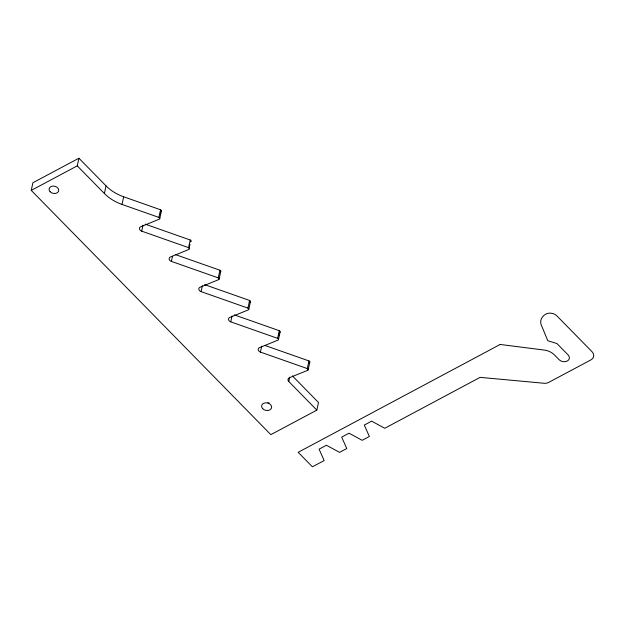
<?xml version="1.0" encoding="UTF-8"?>
<svg xmlns="http://www.w3.org/2000/svg" width="625" height="625" viewBox="0 0 625 625"><rect width="100%" height="100%" fill="white"/><g stroke="black" fill="none" stroke-linecap="round" stroke-linejoin="round"><path stroke-width="0.94" d="M292.422 375.891L318.5 402.484L316.844 410.125L270.836 434.656L31.25 190.383L32.906 182.742L78.914 158.211L106.031 185.852A39.516 29.508 12.2 0 0 123.68 196.797L160.547 209.758A1.32 0.984 12.2 0 1 161.031 211.469M31.25 190.383L77.266 165.859L78.914 158.211M316.844 410.125L288.766 381.492A3.531 2.633 12.2 0 1 289.555 377.648L307.586 370.375A1.32 0.984 12.2 0 0 307.289 368.578L260.43 352.094A3.367 2.516 12.2 0 1 258.969 347.898L277.906 340.148A1.32 0.984 12.2 0 0 277.609 338.344L230.75 321.859A3.367 2.516 12.2 0 1 229.289 317.664L248.227 309.914A1.32 0.984 12.2 0 0 247.93 308.109L201.07 291.625A3.367 2.516 12.2 0 1 199.609 287.43L218.547 279.68A1.32 0.984 12.2 0 0 218.25 277.875L171.391 261.391A3.367 2.516 12.2 0 1 169.93 257.195L188.867 249.445A1.32 0.984 12.2 0 0 188.57 247.641L141.711 231.156A3.367 2.516 12.2 0 1 140.25 226.961L159.188 219.211A1.32 0.984 12.2 0 0 158.891 217.406L122.023 204.438A39.516 29.508 12.2 0 1 104.375 193.5L106.031 185.852M122.023 204.438L123.68 196.797M141.711 231.156L143 225.211M158.891 217.406L160.547 209.758M160.289 214.109L160.656 212.414M159.742 218.672L161.391 211.023M171.391 261.391L172.492 256.297M188.57 247.641L190.227 239.992L145.203 224.156M189.047 248.594L189.969 244.344M201.07 291.625L202.359 285.68M218.25 277.875L219.906 270.227L175.805 254.719M219.102 279.141L220.75 271.492M230.75 321.859L232.039 315.914M247.93 308.109L249.586 300.461L204.562 284.625M248.781 309.375L250.43 301.727M260.43 352.094L261.719 346.148M277.609 338.344L279.266 330.695L234.242 314.859M279.008 335.047L279.375 333.352M278.461 339.609L280.109 331.961M288.766 381.492L289.68 377.242M307.289 368.578L308.945 360.93L264.836 345.414M307.586 370.375L307.953 368.68M308.133 369.844L309.789 362.195M77.266 165.859L104.375 193.5M308.945 360.93A1.32 0.984 12.2 0 1 309.234 362.734M279.266 330.695A1.32 0.984 12.2 0 1 279.75 332.398M249.586 300.461A1.32 0.984 12.2 0 1 250.352 301.891M250.07 302.164A1.32 0.984 12.2 0 1 249.875 302.266M219.906 270.227A1.32 0.984 12.2 0 1 220.391 271.938M190.227 239.992A1.32 0.984 12.2 0 1 190.992 241.43M190.867 241.578A1.32 0.984 12.2 0 1 190.516 241.797M269.102 402.891A5.094 3.805 12.2 0 1 267.789 402.797M500.156 344.461L298.172 452.312L312.375 466.789L324.164 460.586L319.086 449.156L326.438 445.242L339.578 452.375L346.766 448.539L341.688 437.109L349.039 433.188L362.18 440.328L369.367 436.492L364.289 425.063L371.641 421.141L384.781 428.273L480.125 377.359L543.047 383.172A7.836 5.852 12.2 0 0 548.734 382.383L590.922 359.891A7.836 5.852 12.2 0 0 591.984 351.672L556.883 315.875A7.836 5.852 12.2 0 0 545.953 314.047A14.57 10.875 12.2 0 0 541 324.344L547.836 340.766L556.961 343.555L568.055 354.859A5.883 4.391 12.2 0 1 567.258 361.031A5.883 4.391 12.2 0 1 559.062 359.656L554.336 354.836A13.93 10.398 12.2 0 0 544.297 350.078L500.156 344.461M50.164 191.789A4.898 3.656 12.2 0 0 58.445 191.508A4.898 3.656 12.2 0 0 53.109 186.07A4.898 3.656 12.2 0 0 50.164 191.789M262.727 408.742A5.094 3.805 12.2 0 0 271.344 408.453A5.094 3.805 12.2 0 0 265.797 402.797A5.094 3.805 12.2 0 0 262.727 408.742"/></g></svg>
